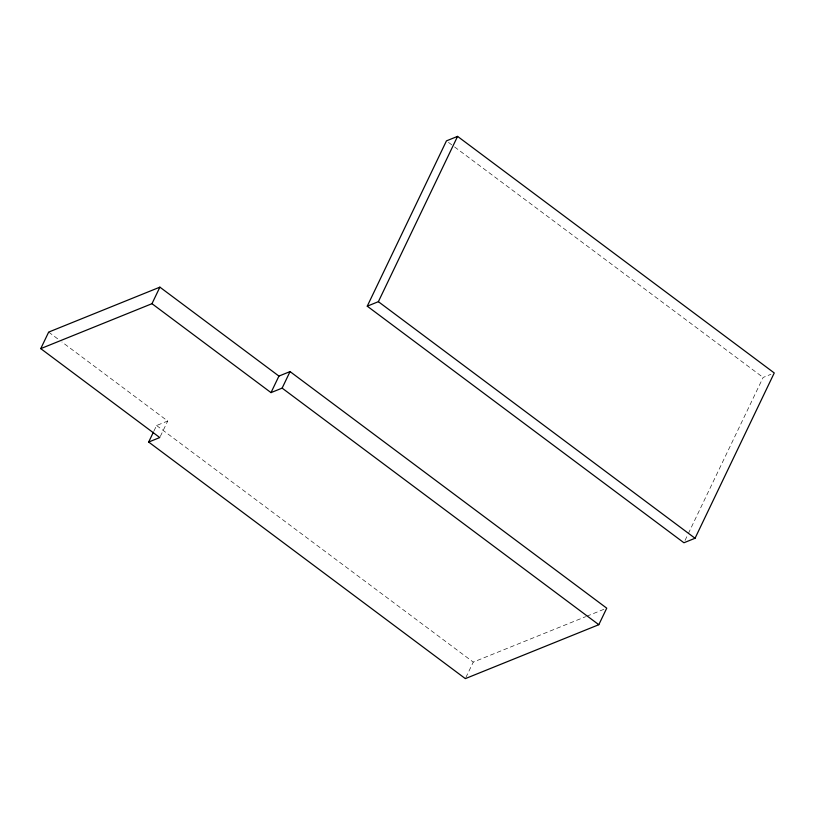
<?xml version="1.0" encoding="UTF-8"?>
<svg xmlns="http://www.w3.org/2000/svg" width="815" height="815" viewBox="0 0 815 815"><rect width="100%" height="100%" fill="white"/><g stroke="black" fill="none" stroke-linecap="round" stroke-linejoin="round"><path stroke-width="0.61" stroke-dasharray="4.08 3.06" d="M153.943 431.023L156.582 425.512L167.707 421.019L61.899 341.974M160.311 436.443L167.707 421.019M465.874 677.52L473.26 662.096L585.659 616.68M685.028 540.457L687.779 534.721M688.329 533.57L763.125 377.447L770.909 374.309M586.831 616.211L604.394 609.111M448.484 142.391L453.578 146.201M454.597 146.955L763.125 377.447M48.666 332.092L57.824 338.938M156.582 425.512L473.26 662.096"/><path stroke-width="1.22" d="M148.666 442.046L159.781 437.553L40.75 348.626L48.666 332.092L159.893 287.155L278.934 376.082L290.048 371.589L606.737 608.173L598.811 624.698L465.345 678.62L148.666 442.046L153.414 432.123M40.75 348.626L151.977 303.689L159.893 287.155M151.977 303.689L271.008 392.616L278.934 376.082M271.008 392.616L282.133 388.123L290.048 371.589M367.249 306.175L446.447 140.873L457.572 136.38L774.25 372.954L695.052 538.257L683.928 542.759L367.249 306.175L378.374 301.682L457.572 136.38M378.374 301.682L695.052 538.257M282.133 388.123L598.811 624.698"/></g></svg>
